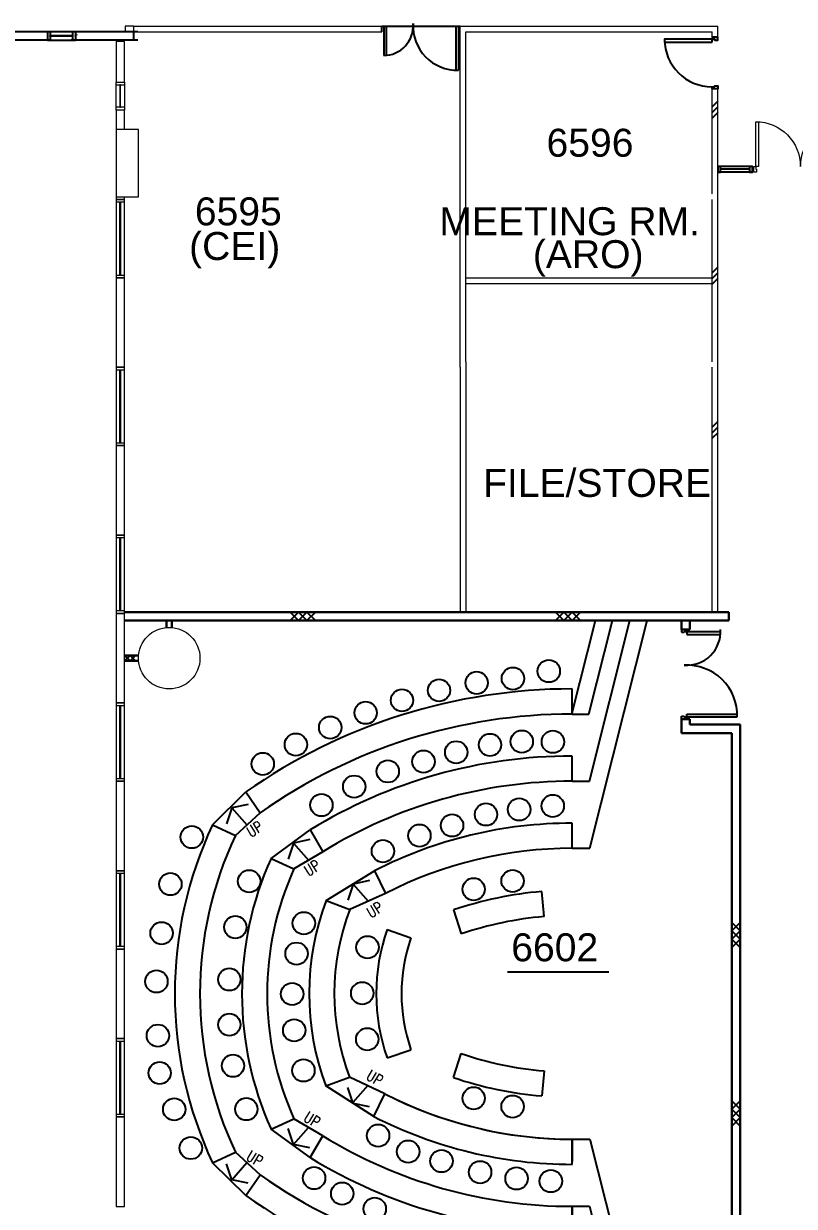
# Model space of a CAD drawing. Header units: millimetres. Extents: x -68474 to 336700, y -113450 to 53663.
# Drawn here: x 231400 to 245168, y -3000 to 18144 of the extents above; entities that cross this region are included whole.
import ezdxf
from ezdxf.enums import TextEntityAlignment as Align

# ---------------------------------------------------------------- set-up
doc = ezdxf.new("R2010")
doc.units = ezdxf.units.MM
doc.header["$LTSCALE"] = 1000
for name, color, linetype in [('EC-6thFloor-s6148$0$-3', 7, 'Continuous'), ('EC-6thFloor-s6148$0$bc-n-dr', 7, 'Continuous'), ('EC-6thFloor-s6148$0$E-blockwall', 1, 'Continuous'), ('EC-6thFloor-s6148$0$FURNITURE', 1, 'Continuous'), ('EC-6thFloor-s6148$0$N-DOOR', 7, 'Continuous'), ('EC-6thFloor-s6148$0$N-DRYWALL', 2, 'Continuous'), ('EC-6thFloor-s6148$0$NEW-PLATFORM', 5, 'Continuous'), ('EC-6thFloor-s6148$0$RM-ID', 3, 'Continuous'), ('EC-6thFloor-s6148$0$SEATS', 1, 'Continuous'), ('S3148a$0$-3', 7, 'Continuous'), ('S3148a$0$23', 7, 'Continuous'), ('S3148a$0$6', 7, 'Continuous')]:
    doc.layers.add(name, color=color, linetype=linetype)
for name, color, linetype, lineweight in [('EC-6thFloor-s6148$0$ECOLUMN', 7, 'Continuous', 20), ('EC-6thFloor-s6148$0$EDOOR', 5, 'Continuous', 13), ('EC-6thFloor-s6148$0$EPARTITION', 1, 'Continuous', 18), ('EC-6thFloor-s6148$0$EWALL', 3, 'Continuous', 30), ('EC-6thFloor-s6148$0$EWINDOW', 9, 'Continuous', 9), ('EC-6thFloor-s6148$0$n-dryall', 7, 'Continuous', 5), ('EC-6thFloor-s6148$0$N-RM_NO.', 7, 'Continuous', 5)]:
    doc.layers.add(name, color=color, linetype=linetype, lineweight=lineweight)
doc.styles.add('EC-6thFloor-s6148$0$STANDARD', font='SIMPLEX')
doc.styles.add('EC-6thFloor-s6148$0$T1', font='arial.ttf')

# ---------------------------------------------------------------- blocks, each defined once
blk = doc.blocks.new('EC-6thFloor-s6148$0$BLOCK150')
for p, q in [((0, 0), (150, 150)), ((150, 0), (0, 150)), ((300, 0), (150, 150)), ((150, 0), (300, 150)), ((300, 0), (450, 150)), ((450, 0), (300, 150))]:
    blk.add_line(p, q)
blk = doc.blocks.new('EC-6thFloor-s6148$0$BLOCK100_1')
for p, q in [((0, 200), (-100, 100)), ((0, 100), (-100, 200)), ((0, 0), (-100, 100)), ((0, 100), (-100, 0))]:
    blk.add_line(p, q)
blk = doc.blocks.new('EC-6thFloor-s6148$0$dr_d_1600')
for points in [[(-1610, 100), (-1660, 100), (-1660, 900), (-1610, 900)], [(-110, 100), (-60, 100), (-60, 900), (-110, 900)], [(-1660, 50), (-1645, 50), (-1645, 0), (-1645, 0), (-1645, 0), (-1695, 0), (-1695, 100), (-1695, 100), (-1695, 100), (-1660, 100)], [(-60, 50), (-75, 50), (-75, 0), (-75, 0), (-75, 0), (-25, 0), (-25, 100), (-25, 100), (-25, 100), (-60, 100)]]:
    blk.add_lwpolyline(points, close=True)
at = {"color": 1}
for centre, start, end in [((-1660, 100), 0, 90), ((-60, 100), 90, 180)]:
    blk.add_arc(centre, 800, start, end, dxfattribs=at)
at = {"layer": 'DEFPOINTS'}
for p, q in [((-1720, 100), (-1720, 0)), ((0, 100), (0, 0))]:
    blk.add_line(p, q, dxfattribs=at)

msp = doc.modelspace()

# ---------------------------------------------------------------- linework, layer by layer
for p, q in [((231825, 18000), (231825, 17850)), ((231875, 18000), (231875, 17850)), ((232275, 18000), (232275, 17850)), ((232325, 18000), (232325, 17850)), ((231875, 17920), (231875, 17930)), ((232325, 17920), (232325, 17930)), ((232346.2, 17949.6), (232346.2, 17939.6))]:
    msp.add_line(p, q)
at = {"color": 7}
for p, q in [((237800, 18000), (237800, 18100)), ((243800, 16755.7), (243700, 16655.7)), ((243800, 16655.7), (243700, 16555.7)), ((243800, 16555.7), (243700, 16455.7)), ((243800, 13787.8), (243700, 13687.8)), ((243800, 13687.8), (243700, 13587.8)), ((243800, 13587.8), (243700, 13487.8)), ((243800, 11030.6), (243700, 10930.6)), ((243800, 10930.6), (243700, 10830.6)), ((243800, 10830.6), (243700, 10730.6))]:
    msp.add_line(p, q, dxfattribs=at)
for points in [[(243700, 17815), (243700, 17865), (242850, 17865), (242850, 17815)], [(243750, 17865), (243750, 17850), (243800, 17850), (243800, 17850), (243800, 17850), (243800, 17900), (243700, 17900), (243700, 17900), (243700, 17900), (243700, 17865)], [(243750, 17015), (243750, 17030), (243800, 17030), (243800, 17030), (243800, 17030), (243800, 16980), (243700, 16980), (243700, 16980), (243700, 16980), (243700, 17015)]]:
    msp.add_lwpolyline(points, close=True, dxfattribs=at)
msp.add_arc((243700, 17865), 850, 180, 270, dxfattribs=at)
at = {"layer": 'EC-6thFloor-s6148$0$-3', "linetype": 'Continuous'}
for p, q in [((233362, 18000), (232250, 18000)), ((233437, 18000), (232325, 18000)), ((233362, 17850), (232250, 17850)), ((233437, 17850), (232325, 17850))]:
    msp.add_line(p, q, dxfattribs=at)
at = {"layer": 'EC-6thFloor-s6148$0$-3', "color": 7, "linetype": 'Continuous'}
msp.add_line((233362, 18000), (233362, 17850), dxfattribs=at)
at = {"layer": 'EC-6thFloor-s6148$0$bc-n-dr', "color": 7}
for p, q in [((237832.8, 18100), (237832.8, 17575)), ((237876.6, 18100), (237876.6, 17576.8)), ((239123.4, 18100), (239123.4, 17312.8)), ((239167.2, 18100), (239167.2, 17312.8))]:
    msp.add_line(p, q, dxfattribs=at)
msp.add_arc((237832.8, 18100), 525, 270, 4.78019, dxfattribs=at)
at = {"layer": 'EC-6thFloor-s6148$0$bc-n-dr', "color": 7, "linetype": 'Continuous'}
msp.add_arc((239145.3, 18100), 787.5, 176.81526, 271.59175, dxfattribs=at)
at = {"layer": 'EC-6thFloor-s6148$0$ECOLUMN', "color": 7}
for p, q in [((233212, 18100), (233212, 18000)), ((233362, 18100), (233212, 18100)), ((233362, 18100), (233362, 18000)), ((233200, 17825), (233050, 17825)), ((233050, 17825), (233050, 17100)), ((233200, 17100), (233200, 17825)), ((233050, 17100), (233200, 17100)), ((233200, 16600), (233050, 16600)), ((233050, 16600), (233050, 15000)), ((233200, 16250), (233200, 16600)), ((233450, 16250), (233050, 16250)), ((233050, 16250), (233050, 15050)), ((233450, 15050), (233450, 16250)), ((233050, 15050), (233450, 15050)), ((233200, 15000), (233200, 15050)), ((233050, 15000), (233200, 15000)), ((233200, 13600), (233050, 13600)), ((233050, 13600), (233050, 12000)), ((233200, 12000), (233200, 13600)), ((233050, 12000), (233200, 12000)), ((233200, 10600), (233050, 10600)), ((233050, 10600), (233050, 9000)), ((233200, 9000), (233200, 10600)), ((233050, 9000), (233200, 9000)), ((233200, 7600), (233050, 7600)), ((233050, 7600), (233050, 6000)), ((233200, 6000), (233200, 7600)), ((233050, 6000), (233200, 6000)), ((233200, 4600), (233050, 4600)), ((233050, 4600), (233050, 3000)), ((233200, 3000), (233200, 4600)), ((233050, 3000), (233200, 3000)), ((233200, 1600), (233050, 1600)), ((233050, 1600), (233050, 0)), ((233200, 0), (233200, 1600)), ((233050, 0), (233200, 0)), ((233200, -1400), (233050, -1400)), ((233050, -1400), (233050, -3000)), ((233200, -3000), (233200, -1400)), ((233050, -3000), (233200, -3000))]:
    msp.add_line(p, q, dxfattribs=at)
msp.add_circle((234000, 6800), 550, dxfattribs=at)
at = {"layer": 'EC-6thFloor-s6148$0$EPARTITION', "color": 7}
for p, q in [((233350, 18100), (237800, 18100)), ((233350, 18000), (237800, 18000)), ((239200, 12000), (239200, 18100)), ((239200, 18100), (243800, 18100)), ((239200, 16170), (239200, 18100)), ((239300, 12100), (239300, 18000)), ((239300, 18000), (243700, 18000)), ((239300, 16170), (239300, 18000)), ((243700, 17815), (243700, 18000)), ((243800, 17850), (243800, 18100)), ((243700, 15100), (243700, 17015)), ((243800, 7625), (243800, 17030)), ((243700, 12100), (243700, 15000)), ((239300, 13600), (243700, 13600)), ((239300, 13500), (243700, 13500)), ((243700, 7625), (243700, 12000))]:
    msp.add_line(p, q, dxfattribs=at)
at = {"layer": 'EC-6thFloor-s6148$0$EWALL', "color": 7, "linetype": 'Continuous'}
for p, q in [((233200, 7625), (244000.1, 7625)), ((244000.1, 7475), (244000.1, 7625)), ((233200, 7475), (244000.1, 7475)), ((243150.1, 7312), (243150.1, 7475)), ((243300.1, 7312), (243300.1, 7475)), ((243250.1, 7312), (243150.1, 7312)), ((243150.1, 7312), (243300.1, 7312)), ((243250.1, 5712), (243150.1, 5712)), ((243300.1, 5712), (243150.1, 5712)), ((243150.1, 5462), (243150.1, 5712)), ((243300.1, 5612), (243300.1, 5712)), ((244200.1, 5612), (243300.1, 5612)), ((244200, -4013), (244200, 5612)), ((244050.1, 5462), (243150.1, 5462)), ((244050, -3863), (244050, 5462))]:
    msp.add_line(p, q, dxfattribs=at)
at = {"layer": 'EC-6thFloor-s6148$0$EWALL', "color": 7}
for p, q in [((233950, 7347.7), (233950, 7475)), ((234050, 7347.7), (234050, 7475)), ((233452.3, 6850), (233200, 6850)), ((233452.3, 6750), (233200, 6750))]:
    msp.add_line(p, q, dxfattribs=at)
at = {"layer": 'EC-6thFloor-s6148$0$EWINDOW', "color": 7, "linetype": 'Continuous'}
for p, q in [((233050, 16600), (233050, 17100)), ((233050, 17100), (233200, 17100)), ((233050, 16650), (233050, 17050)), ((233050, 17050), (233200, 17050)), ((233130, 17050), (233120, 17050)), ((233120, 17050), (233120, 16650)), ((233130, 16650), (233130, 17050)), ((233200, 17100), (233200, 16600)), ((233200, 17050), (233200, 16650)), ((233200, 16650), (233050, 16650)), ((233200, 16600), (233050, 16600)), ((233120, 16650), (233130, 16650)), ((233200, 15000), (233050, 15000)), ((233050, 15000), (233050, 13600)), ((233200, 14950), (233050, 14950)), ((233050, 14950), (233050, 13650)), ((233120, 13650), (233120, 14950)), ((233120, 14950), (233130, 14950)), ((233130, 14950), (233130, 13650)), ((233200, 13600), (233200, 15000)), ((233200, 13650), (233200, 14950)), ((233050, 13650), (233200, 13650)), ((233050, 13600), (233200, 13600)), ((233130, 13650), (233120, 13650)), ((233200, 12000), (233050, 12000)), ((233050, 12000), (233050, 10600)), ((233200, 11950), (233050, 11950)), ((233050, 11950), (233050, 10650)), ((233120, 10650), (233120, 11950)), ((233120, 11950), (233130, 11950)), ((233130, 11950), (233130, 10650)), ((233200, 10600), (233200, 12000)), ((233200, 10650), (233200, 11950)), ((233050, 10650), (233200, 10650)), ((233050, 10600), (233200, 10600)), ((233130, 10650), (233120, 10650)), ((233200, 9000), (233050, 9000)), ((233050, 9000), (233050, 7600)), ((233200, 8950), (233050, 8950)), ((233050, 8950), (233050, 7650)), ((233120, 7650), (233120, 8950)), ((233120, 8950), (233130, 8950)), ((233130, 8950), (233130, 7650)), ((233200, 7600), (233200, 9000)), ((233200, 7650), (233200, 8950)), ((233050, 7650), (233200, 7650)), ((233130, 7650), (233120, 7650)), ((233050, 7600), (233200, 7600)), ((233200, 6000), (233050, 6000)), ((233050, 6000), (233050, 4600)), ((233200, 5950), (233050, 5950)), ((233050, 5950), (233050, 4650)), ((233120, 4650), (233120, 5950)), ((233120, 5950), (233130, 5950)), ((233130, 5950), (233130, 4650)), ((233200, 4600), (233200, 6000)), ((233200, 4650), (233200, 5950)), ((233050, 4650), (233200, 4650)), ((233050, 4600), (233200, 4600)), ((233130, 4650), (233120, 4650)), ((233200, 3000), (233050, 3000)), ((233050, 3000), (233050, 1600)), ((233200, 1600), (233200, 3000)), ((233200, 2950), (233050, 2950)), ((233050, 2950), (233050, 1650)), ((233120, 1650), (233120, 2950)), ((233120, 2950), (233130, 2950)), ((233130, 2950), (233130, 1650)), ((233200, 1650), (233200, 2950)), ((233050, 1650), (233200, 1650)), ((233050, 1600), (233200, 1600)), ((233130, 1650), (233120, 1650)), ((233200, 0), (233050, 0)), ((233050, 0), (233050, -1400)), ((233200, -50), (233050, -50)), ((233050, -50), (233050, -1350)), ((233120, -1350), (233120, -50)), ((233120, -50), (233130, -50)), ((233130, -50), (233130, -1350)), ((233200, -1400), (233200, 0)), ((233200, -1350), (233200, -50)), ((233050, -1350), (233200, -1350)), ((233050, -1400), (233200, -1400)), ((233130, -1350), (233120, -1350))]:
    msp.add_line(p, q, dxfattribs=at)
at = {"layer": 'EC-6thFloor-s6148$0$FURNITURE', "color": 7}
for p, q in [((241199.5, 5800.5), (241199.5, 6250.5)), ((241199.5, 4600.5), (241199.5, 5050.5)), ((235370.4, 4409.8), (235623.4, 4037.6)), ((234774.4, 3821.8), (235181.6, 3630.3)), ((241199.5, 3400.5), (241199.5, 3850.5)), ((236517.8, 3728.4), (236746.2, 3340.6)), ((235818.9, 3221), (236229.2, 3036.4)), ((237670.2, 3000.3), (237865.2, 2594.6)), ((240699.5, 2180), (240658.9, 2628.2)), ((236805.3, 2468.2), (237226, 2308.6)), ((239079.7, 2298), (239218.9, 1870)), ((237892.9, 1948), (238318.1, 1800.5)), ((237892.9, -347), (238318.1, -199.5)), ((239079.7, -697), (239218.9, -269)), ((240699.5, -579), (240658.9, -1027.2)), ((236797.9, -847.6), (237218.6, -687.9)), ((237656.9, -1392.4), (237851.9, -986.7)), ((235818.9, -1620), (236229.2, -1435.4)), ((236517.8, -2127.4), (236746.2, -1739.5)), ((241199.5, -1799.5), (241199.5, -2199.5)), ((241199.5, -1799.5), (241199.5, -2199.5)), ((241199.5, -2249.5), (241199.5, -1799.5)), ((234774.4, -2220.8), (235181.6, -2029.3)), ((235370.4, -2808.8), (235623.4, -2436.6)), ((241199.5, -2999.5), (241199.5, -3399.5)), ((241199.5, -2999.5), (241199.5, -3399.5)), ((241199.5, -3449.5), (241199.5, -2999.5))]:
    msp.add_line(p, q, dxfattribs=at)
for centre, radius, start, end in [((241199.5, -3899.5), 10150, 90, 125.05006), ((241199.5, -3899.5), 9700, 90, 125.08961), ((241199.5, -3899.5), 8950, 90, 121.54003), ((241199.5, -3899.5), 8500, 90, 121.59529), ((241199.5, 800.5), 7100, 154.81566, 205.18434), ((241199.5, -3899.5), 7750, 90, 117.0897), ((241199.5, 800.5), 6650, 154.81566, 205.18434), ((241199.5, -3899.5), 7300, 90, 117.17723), ((241199.5, 800.5), 5900, 155.77906, 204.22094), ((241199.5, 800.5), 5450, 155.77906, 204.22094), ((241199.5, -3899.5), 6550, 94.73379, 108.88237), ((241199.5, 800.5), 4700, 159.21644, 200.52784), ((241199.5, 800.5), 4250, 159.21644, 200.50076), ((241199.5, -3899.5), 6100, 94.70165, 108.94691), ((241199.5, 800.5), 3500, 160.86053, 199.13947), ((241199.5, 800.5), 3050, 160.86053, 199.13947), ((241199.5, 5500.5), 6100, 251.05309, 265.29835), ((241199.5, 5500.5), 6550, 251.11763, 265.26621), ((241199.5, 5500.5), 7300, 242.70499, 270), ((241199.5, 5500.5), 7300, 244.3299, 270), ((241199.5, 5500.5), 7300, 244.3299, 270), ((241199.5, 5500.5), 7750, 242.79937, 270), ((241199.5, 5500.5), 8500, 238.40471, 270), ((241199.5, 5500.5), 8950, 238.45997, 270), ((241199.5, 5500.5), 9700, 234.91039, 270), ((241199.5, 5500.5), 10150, 234.94994, 270)]:
    msp.add_arc(centre, radius, start, end, dxfattribs=at)
at = {"layer": 'EC-6thFloor-s6148$0$N-DOOR', "color": 7}
for p, q in [((243150.1, 7312), (243150.1, 7262)), ((243150.1, 7262), (243200.1, 7262)), ((243200.1, 7262), (243200.1, 7274.5)), ((243250.1, 7274.5), (243850.1, 7274.5)), ((243250.1, 7274.5), (243250.1, 7224.5)), ((243250.1, 7224.5), (243848, 7224.5)), ((243150.1, 5712), (243150.1, 5762)), ((243150.1, 5762), (243200.1, 5762)), ((243200.1, 5762), (243200.1, 5749.5)), ((243200.1, 5749.5), (243250.1, 5749.5)), ((243250.1, 5799.5), (244149.7, 5799.5)), ((243250.1, 5749.5), (243250.1, 5799.5)), ((243250.1, 5749.5), (244149.7, 5749.5)), ((243250.1, 5749.5), (243250.1, 5712))]:
    msp.add_line(p, q, dxfattribs=at)
at = {"layer": 'EC-6thFloor-s6148$0$N-DOOR', "color": 7, "linetype": 'Continuous'}
for p, q in [((243200.1, 7274.5), (243250.1, 7274.5)), ((243250.1, 7274.5), (243250.1, 7312))]:
    msp.add_line(p, q, dxfattribs=at)
for centre, radius, start, end in [((243250.1, 7274.5), 600, 265.21981, 3.58332), ((243250.1, 5774.5), 900, 358.40825, 93.18474)]:
    msp.add_arc(centre, radius, start, end, dxfattribs=at)
at = {"layer": 'EC-6thFloor-s6148$0$n-dryall'}
for points in [[(239300, 12100), (239300, 7625)], [(239200, 12000), (239200, 7625)]]:
    msp.add_lwpolyline(points, dxfattribs=at)
at = {"layer": 'EC-6thFloor-s6148$0$N-DRYWALL'}
for p, q in [((244418.7, 15590), (243800, 15590)), ((244418.7, 15490), (243800, 15490)), ((244370.1, 15540), (243848.7, 15540))]:
    msp.add_line(p, q, dxfattribs=at)
for points in [[(243800, 15490), (243848.7, 15490), (243848.7, 15590), (243800, 15590)], [(244370.1, 15490), (244418.7, 15490), (244418.7, 15590), (244370.1, 15590)]]:
    msp.add_lwpolyline(points, close=True, dxfattribs=at)
at = {"layer": 'EC-6thFloor-s6148$0$NEW-PLATFORM', "color": 7}
for p, q in [((241195.8, 5800.5), (241614.4, 7475)), ((241499.5, 5800.5), (241918.1, 7475)), ((241508.7, 4600.5), (242227.3, 7475)), ((241517.9, 3400.5), (242536.6, 7475)), ((241199.5, 5800.5), (241499.5, 5800.5)), ((241199.5, 5800.5), (241499.5, 5800.5)), ((241199.5, 4600.5), (241508.7, 4600.5)), ((241199.5, 4600.5), (241508.7, 4600.5)), ((234774.4, 3821.8), (235370.4, 4409.8)), ((235117.3, 4124.2), (235023.8, 3839.1)), ((235410.9, 4185.7), (235117.3, 4124.2)), ((235117.3, 4124.2), (235386.1, 3818.8)), ((235181.6, 3630.3), (235623.4, 4037.6)), ((235818.9, 3221), (236517.8, 3728.4)), ((236219, 3493.9), (236125.5, 3208.8)), ((236512.6, 3555.4), (236219, 3493.9)), ((236219, 3493.9), (236487.7, 3188.5)), ((241199.5, 3400.5), (241517.9, 3400.5)), ((241199.5, 3400.5), (241517.9, 3400.5)), ((236746.2, 3340.6), (236229.2, 3036.4)), ((236805.3, 2468.2), (237670.2, 3000.3)), ((237285.7, 2760.9), (237192.2, 2475.9)), ((237579.3, 2822.4), (237285.7, 2760.9)), ((237285.7, 2760.9), (237554.4, 2455.5)), ((237865.2, 2594.6), (237226, 2308.6)), ((237851.9, -986.7), (237218.6, -687.9)), ((237285.7, -1138.9), (237554.4, -833.5)), ((237656.9, -1392.4), (236797.9, -847.6)), ((237285.7, -1159.9), (237192.2, -874.8)), ((237579.3, -1221.4), (237285.7, -1159.9)), ((236746.2, -1739.5), (236229.2, -1435.4)), ((236517.8, -2127.4), (235818.9, -1620)), ((236219, -1892.9), (236125.5, -1607.8)), ((236219, -1892.9), (236487.7, -1587.5)), ((236512.6, -1954.4), (236219, -1892.9)), ((241199.5, -1799.5), (241517.9, -1799.5)), ((241517.9, -1799.5), (242536.8, -5875)), ((235623.4, -2436.6), (235181.6, -2029.3)), ((235370.4, -2808.8), (234774.4, -2220.8)), ((235117.3, -2523.2), (235023.8, -2238.1)), ((235117.3, -2523.2), (235386.1, -2217.8)), ((235410.9, -2584.7), (235117.3, -2523.2)), ((241199.5, -2999.5), (241508.7, -2999.5)), ((241508.7, -2999.5), (242227.6, -5875))]:
    msp.add_line(p, q, dxfattribs=at)
at = {"layer": 'EC-6thFloor-s6148$0$RM-ID', "color": 7}
msp.add_line((240043.7, 1190.8), (241855.8, 1190.8), dxfattribs=at)
at = {"layer": 'EC-6thFloor-s6148$0$SEATS', "color": 7}
for centre in [(240781.2, 6568.6), (239492.9, 6359.5), (240141.7, 6435.8), (238820.7, 6224.8), (238158.8, 6046.1), (237510.1, 5824.1), (236877.5, 5559.9), (240298.9, 5308.2), (240855.5, 5305.2), (236263.6, 5254.6), (239128.1, 5117.2), (239731.3, 5250), (235671.2, 4909.5), (238543.2, 4951.1), (237905.4, 4776.3), (237305.7, 4503.5), (236719.6, 4174), (240252.4, 4096.1), (240852.3, 4158.5), (239659.5, 4006.3), (238470.4, 3627.7), (239053.2, 3810), (234404.4, 3602.2), (237818.9, 3350), (234021.1, 2760.8), (235429, 2811.6), (240135.7, 2816.8), (239439.5, 2668.8), (235181.6, 1991.1), (236405.5, 2060.5), (233864.8, 1882.8), (236275.7, 1517.8), (237542.8, 1631.7), (233772.6, 1021.1), (235074.2, 1056.7), (236197.2, 796.1), (237449.5, 809.6), (235074.2, 248.4), (233798.7, 51.8), (236233.9, 146.7), (237538.8, -12.9), (233829.7, -615.8), (235139.9, -486.2), (236398.3, -570.9), (239439.5, -1067.8), (240135.7, -1215.8), (234090.5, -1266), (235378.3, -1262.2), (237732.4, -1735.1), (234386.5, -1957.4), (238269.1, -2021.5), (238864.8, -2190.2), (236588.3, -2494.4), (239555.1, -2389.7), (240205.6, -2500.9), (240818, -2548.5), (237091.5, -2772.3), (237672.2, -3044.4)]:
    msp.add_circle(centre, 200, dxfattribs=at)
at = {"layer": 'S3148a$0$-3', "linetype": 'Continuous'}
for p, q in [((231875, 18000), (230275, 18000)), ((231825, 18000), (231825, 17850)), ((231875, 18000), (231875, 17850)), ((233362, 18000), (232250, 18000)), ((233437, 18000), (232325, 18000)), ((232325, 18000), (232325, 17850)), ((231875, 17850), (230275, 17850)), ((233362, 17850), (232250, 17850)), ((233437, 17850), (232325, 17850))]:
    msp.add_line(p, q, dxfattribs=at)
at = {"layer": 'S3148a$0$23', "linetype": 'Continuous'}
for p, q in [((232325, 18000), (231825, 18000)), ((231825, 17850), (232325, 17850)), ((231875, 17930), (232275, 17930)), ((232275, 17920), (231875, 17920))]:
    msp.add_line(p, q, dxfattribs=at)
at = {"layer": 'S3148a$0$6'}
for p, q in [((237800, 18100), (239200, 18100)), ((243700, 17900), (243800, 17900))]:
    msp.add_line(p, q, dxfattribs=at)

# ---------------------------------------------------------------- block references
at = {"layer": 'EC-6thFloor-s6148$0$E-blockwall', "xscale": -1}
for p in [(236611.5, 7475), (241348.8, 7475)]:
    msp.add_blockref('EC-6thFloor-s6148$0$BLOCK150', p, dxfattribs=at)
at = {"layer": 'EC-6thFloor-s6148$0$E-blockwall', "xscale": -1, "rotation": 270}
for name, p in [('EC-6thFloor-s6148$0$BLOCK100_1', (233200, 6850)), ('EC-6thFloor-s6148$0$BLOCK150', (244050, 1624.7)), ('EC-6thFloor-s6148$0$BLOCK150', (244050, -1564.3))]:
    msp.add_blockref(name, p, dxfattribs=at)
at = {"layer": 'EC-6thFloor-s6148$0$EDOOR', "color": 7, "linetype": 'Continuous', "xscale": -1}
msp.add_blockref('EC-6thFloor-s6148$0$dr_d_1600', (244418.7, 15490), dxfattribs=at)

# ---------------------------------------------------------------- texts
at = {"layer": 'EC-6thFloor-s6148$0$N-RM_NO.', "color": 7, "style": 'EC-6thFloor-s6148$0$T1'}
for s, p in [('MEETING RM.', (241154.9, 14612.1)), ('FILE/STORE', (241644.2, 9943.1))]:
    msp.add_text(s, height=500, dxfattribs=at).set_placement(p, align=Align.MIDDLE)
at = {"layer": 'EC-6thFloor-s6148$0$NEW-PLATFORM', "color": 7, "style": 'EC-6thFloor-s6148$0$STANDARD', "width": 0.75}
for rotation, p in [(31.91927, (235462.3, 3588.4)), (31.91927, (236488.2, 2891.4)), (31.91927, (237607.2, 2145.4)), (328.08073, (237501.5, -714.1)), (328.08073, (236382.4, -1460.1)), (328.08073, (235356.6, -2157.1))]:
    msp.add_text('UP', height=200, rotation=rotation, dxfattribs=at).set_placement(p)
at = {"layer": 'EC-6thFloor-s6148$0$RM-ID', "color": 7, "style": 'EC-6thFloor-s6148$0$T1'}
for s, p in [('6596', (241517.9, 16015.3)), ('6595', (235234.9, 14788.3)), ('(CEI)', (235170, 14106.7)), ('(ARO)', (241485.8, 13960.7)), ('6602', (240887.8, 1631.3))]:
    msp.add_text(s, height=500, dxfattribs=at).set_placement(p, align=Align.MIDDLE)

doc.saveas('drawing.dxf')
